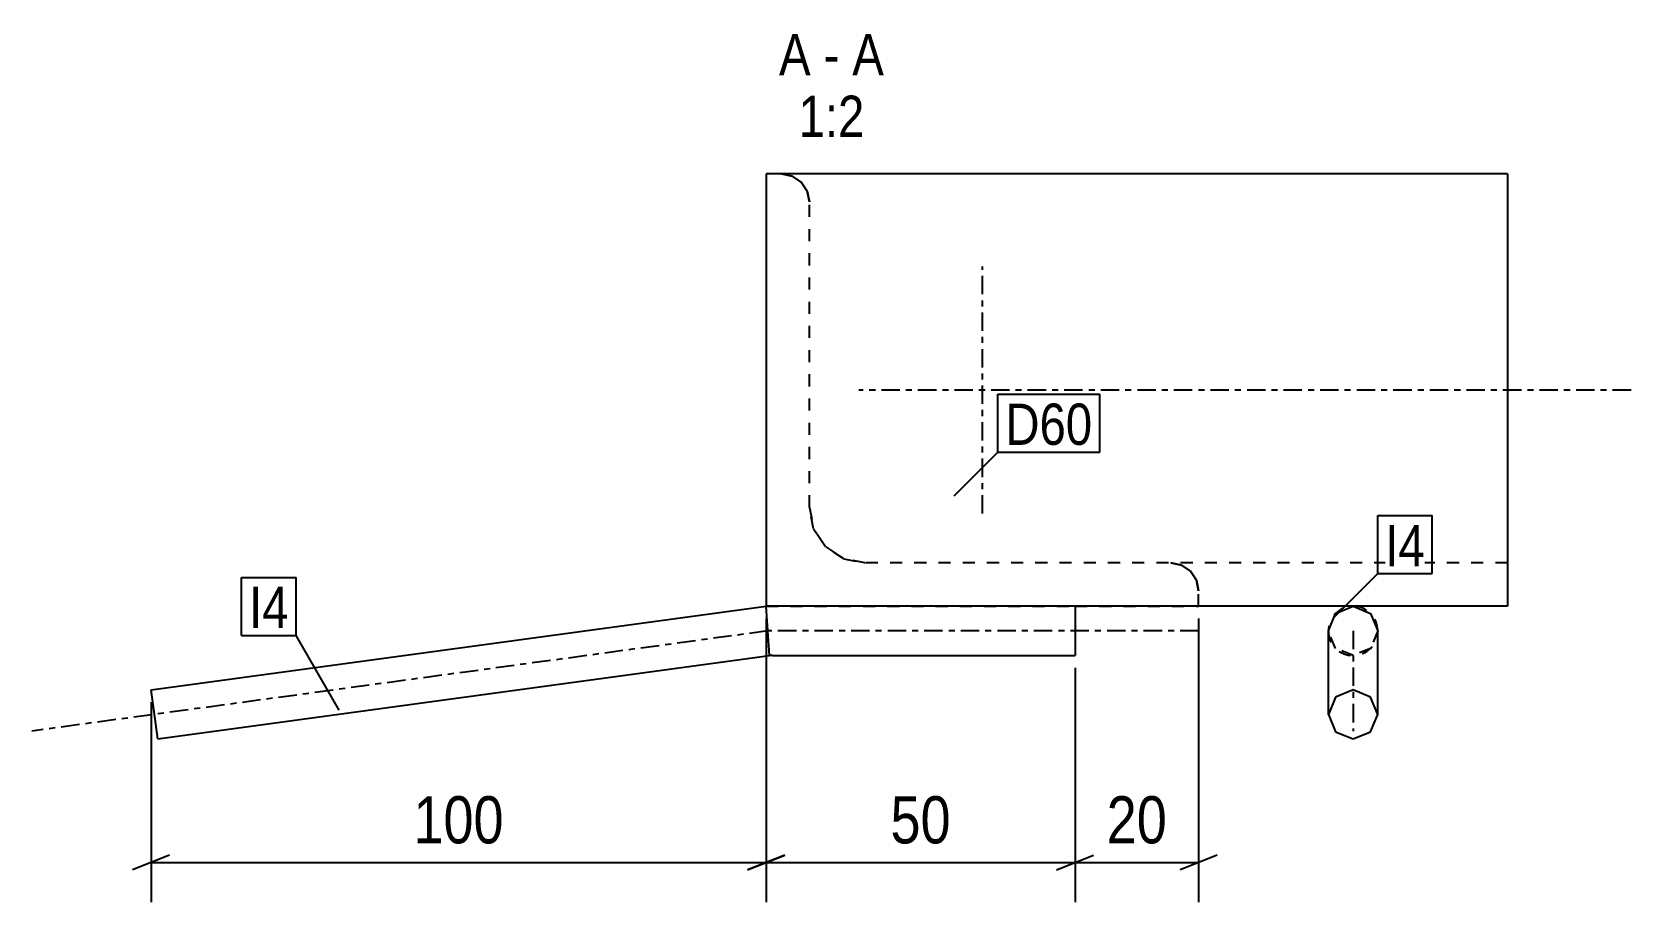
# Model space of a CAD drawing. Header units: millimetres. Extents: x 10 to 19008, y 5 to 301.
# Drawn here: x 5725.5 to 5984.3, y 4.8 to 145.7 of the extents above; entities that cross this region are included whole.
import ezdxf

# ---------------------------------------------------------------- set-up
doc = ezdxf.new("R2010")
doc.units = ezdxf.units.MM
doc.linetypes.add('DXK_LINE_DOT2', pattern=[3.9198, 1.9599, -1.9599])
doc.linetypes.add('DXK_LINE_DOT3', pattern=[5.9187, 2.979, -0.9799, 0.9799, -0.9799])
for name, color, linetype in [('MÅLSÆTNING', 7, 'Continuous'), ('STÅL', 7, 'Continuous'), ('TEKST', 7, 'Continuous')]:
    doc.layers.add(name, color=color, linetype=linetype)
doc.styles.add('Arial Narrow', font='ARIALN.TTF', dxfattribs={"height": 0.2})

msp = doc.modelspace()

# ---------------------------------------------------------------- linework, layer by layer
at = {"layer": 'MÅLSÆTNING', "color": 7, "linetype": 'Continuous'}
for p, q in [((5844.33, 50.71), (5844.33, 4.8)), ((5844.33, 50.71), (5844.33, 4.8)), ((5914.34, 50.71), (5914.34, 4.8)), ((5894.33, 42.71), (5894.33, 4.8)), ((5894.33, 42.71), (5894.33, 4.8)), ((5744.76, 37.15), (5744.76, 4.8)), ((5747.76, 12.4), (5741.76, 10)), ((5744.76, 11.2), (5844.33, 11.2)), ((5847.33, 12.4), (5841.33, 10)), ((5841.33, 10), (5847.33, 12.4)), ((5844.33, 11.2), (5894.33, 11.2)), ((5891.33, 10), (5897.33, 12.4)), ((5891.33, 10), (5897.33, 12.4)), ((5894.33, 11.2), (5914.34, 11.2)), ((5917.34, 12.4), (5911.34, 10))]:
    msp.add_line(p, q, dxfattribs=at)
at = {"layer": 'STÅL', "color": 2, "linetype": 'Continuous'}
for p, q in [((5844.33, 122.71), (5844.33, 52.71)), ((5964.34, 122.71), (5844.34, 122.71)), ((5844.34, 122.71), (5844.34, 52.71)), ((5964.34, 122.71), (5964.34, 52.71)), ((5744.76, 39.15), (5844.33, 52.71)), ((5844.87, 44.71), (5844.33, 52.71)), ((5964.34, 52.71), (5844.34, 52.71)), ((5894.33, 52.71), (5894.33, 44.71)), ((5936.51, 51.54), (5939.34, 52.71)), ((5939.34, 52.71), (5942.17, 51.54)), ((5935.34, 48.71), (5936.51, 51.54)), ((5942.17, 51.54), (5943.34, 48.71)), ((5935.34, 35.19), (5935.34, 48.71)), ((5943.34, 35.19), (5943.34, 48.71)), ((5745.84, 31.22), (5844.87, 44.71)), ((5845.37, 44.71), (5844.87, 44.71)), ((5845.37, 44.71), (5894.33, 44.71)), ((5745.84, 31.22), (5744.76, 39.15)), ((5939.34, 39.15), (5936.51, 37.99)), ((5942.17, 37.99), (5939.34, 39.15)), ((5936.51, 37.99), (5935.34, 35.19)), ((5943.34, 35.19), (5942.17, 37.99)), ((5935.34, 35.19), (5936.51, 32.38)), ((5942.17, 32.38), (5943.34, 35.19)), ((5936.51, 32.38), (5939.34, 31.22)), ((5939.34, 31.22), (5942.17, 32.38))]:
    msp.add_line(p, q, dxfattribs=at)
at = {"layer": 'STÅL', "color": 7, "linetype": 'DXK_LINE_DOT2'}
for p, q in [((5846.83, 122.71), (5844.33, 122.71)), ((5848.55, 122.37), (5846.83, 122.71)), ((5846.84, 122.71), (5848.56, 122.37)), ((5850.01, 121.39), (5848.55, 122.37)), ((5848.56, 122.37), (5850.02, 121.39)), ((5850.99, 119.93), (5850.01, 121.39)), ((5850.02, 121.39), (5850.99, 119.93)), ((5850.99, 119.93), (5851.34, 118.21)), ((5851.33, 118.21), (5850.99, 119.93)), ((5851.33, 68.71), (5851.33, 118.21)), ((5851.34, 68.71), (5851.34, 118.21)), ((5852.01, 65.26), (5851.33, 68.71)), ((5851.34, 68.71), (5852.02, 65.26)), ((5853.96, 62.34), (5852.01, 65.26)), ((5852.02, 65.26), (5853.97, 62.34)), ((5856.88, 60.39), (5853.96, 62.34)), ((5853.97, 62.34), (5856.89, 60.39)), ((5860.33, 59.71), (5856.88, 60.39)), ((5856.89, 60.39), (5860.34, 59.71)), ((5860.33, 59.71), (5860.34, 59.71)), ((5964.34, 59.71), (5860.34, 59.71)), ((5911.55, 59.37), (5909.83, 59.71)), ((5909.84, 59.71), (5911.56, 59.37)), ((5913.01, 58.39), (5911.55, 59.37)), ((5911.56, 59.37), (5913.02, 58.39)), ((5913.99, 56.93), (5913.01, 58.39)), ((5913.02, 58.39), (5913.99, 56.93)), ((5913.99, 56.93), (5914.34, 55.21)), ((5914.33, 55.21), (5913.99, 56.93)), ((5914.33, 52.71), (5914.33, 55.21)), ((5914.34, 52.71), (5914.34, 55.21)), ((5844.33, 52.71), (5894.33, 52.71)), ((5844.33, 52.71), (5844.33, 52.71)), ((5894.33, 52.71), (5914.33, 52.71)), ((5936.51, 45.88), (5935.34, 48.71)), ((5943.34, 48.71), (5942.17, 45.88)), ((5939.34, 44.71), (5936.51, 45.88)), ((5942.17, 45.88), (5939.34, 44.71))]:
    msp.add_line(p, q, dxfattribs=at)
at = {"layer": 'STÅL', "color": 7, "linetype": 'DXK_LINE_DOT3'}
for p, q in [((5879.33, 67.71), (5879.33, 107.71)), ((5859.33, 87.71), (5859.34, 87.71)), ((5984.34, 87.71), (5859.34, 87.71)), ((5844.6, 48.71), (5725.48, 32.49)), ((5914.33, 48.71), (5844.6, 48.71)), ((5939.34, 48.71), (5939.34, 48.71)), ((5939.34, 48.71), (5939.34, 32.49))]:
    msp.add_line(p, q, dxfattribs=at)
at = {"layer": 'STÅL', "color": 7, "linetype": 'DXK_LINE_DOT2'}
for start, end in [(0, 180), (180, 0)]:
    msp.add_arc((5939.34, 48.71), 4, start, end, dxfattribs=at)

# ---------------------------------------------------------------- wipeouts: each hides what was drawn before it
at = {"color": 0}
for points, layer in [([(5803.46, 12.7), (5803.46, 23.9), (5785.63, 23.9), (5785.63, 12.7)], 'MÅLSÆTNING'), ([(5875.81, 12.7), (5875.81, 23.9), (5862.86, 23.9), (5862.86, 12.7)], 'MÅLSÆTNING'), ([(5897.13, 78.84), (5897.13, 85.84), (5883.06, 85.84), (5883.06, 78.84)], 'TEKST')]:
    msp.add_wipeout(points, dxfattribs=at).dxf.layer = layer
at = {"color": 0, "linetype": 'Continuous'}
for points in [[(5851.53, 138.71), (5851.53, 145.71), (5846.42, 145.71), (5846.42, 138.71)], [(5856.18, 138.71), (5856.18, 145.71), (5853.63, 145.71), (5853.63, 138.71)], [(5863.4, 138.71), (5863.4, 145.71), (5858.28, 145.71), (5858.28, 138.71)], [(5860.24, 128.71), (5860.24, 135.71), (5849.58, 135.71), (5849.58, 128.71)]]:
    msp.add_wipeout(points, dxfattribs=at).dxf.layer = 'TEKST'

# ---------------------------------------------------------------- next in the draw order: texts
at = {"layer": 'MÅLSÆTNING', "color": 3, "style": 'Arial Narrow'}
for s, p in [('100', (5787.23, 14.3)), ('50', (5864.46, 14.3))]:
    msp.add_text(s, height=7.635, dxfattribs=at).set_placement(p)
at = {"layer": 'TEKST', "color": 3, "linetype": 'Continuous', "style": 'Arial Narrow'}
for s, height, p in [('A', 6.68, (5846.42, 138.71)), ('A', 6.68, (5858.28, 138.71)), ('-', 6.68, (5853.63, 138.71)), ('1:2', 6.681, (5849.58, 128.71))]:
    msp.add_text(s, height=height, dxfattribs=at).set_placement(p)

# ---------------------------------------------------------------- next in the draw order: wipeouts: each hides what was drawn before it
at = {"color": 0}
for points, layer in [([(5910.81, 12.7), (5910.81, 23.9), (5897.86, 23.9), (5897.86, 12.7)], 'MÅLSÆTNING'), ([(5897.13, 78.84), (5897.13, 85.84), (5883.06, 85.84), (5883.06, 78.84)], 'TEKST'), ([(5950.94, 59.18), (5950.94, 66.18), (5944.55, 66.18), (5944.55, 59.18)], 'TEKST'), ([(5767.02, 49.17), (5767.02, 56.17), (5760.62, 56.17), (5760.62, 49.17)], 'TEKST')]:
    msp.add_wipeout(points, dxfattribs=at).dxf.layer = layer

# ---------------------------------------------------------------- next in the draw order: linework, layer by layer
at = {"layer": 'TEKST', "color": 7, "linetype": 'Continuous'}
for p, q in [((5881.86, 87.04), (5898.33, 87.04)), ((5881.86, 77.64), (5881.86, 87.04)), ((5898.33, 77.64), (5898.33, 87.04)), ((5874.79, 70.57), (5881.86, 77.64)), ((5881.86, 77.64), (5898.33, 77.64))]:
    msp.add_line(p, q, dxfattribs=at)

# ---------------------------------------------------------------- next in the draw order: texts
at = {"layer": 'MÅLSÆTNING', "color": 3, "style": 'Arial Narrow'}
msp.add_text('20', height=7.635, dxfattribs=at).set_placement((5899.46, 14.3))
at = {"layer": 'TEKST', "color": 3, "style": 'Arial Narrow'}
msp.add_text('D60', height=6.681, dxfattribs=at).set_placement((5883.06, 78.84))

# ---------------------------------------------------------------- next in the draw order: wipeouts: each hides what was drawn before it
at = {"color": 0}
for points in [[(5950.94, 59.18), (5950.94, 66.18), (5944.55, 66.18), (5944.55, 59.18)], [(5767.02, 49.17), (5767.02, 56.17), (5760.62, 56.17), (5760.62, 49.17)]]:
    msp.add_wipeout(points, dxfattribs=at).dxf.layer = 'TEKST'

# ---------------------------------------------------------------- next in the draw order: linework, layer by layer
at = {"layer": 'TEKST', "color": 7, "linetype": 'Continuous'}
for p, q in [((5943.35, 67.38), (5952.14, 67.38)), ((5943.35, 57.98), (5943.35, 67.38)), ((5952.14, 57.98), (5952.14, 67.38)), ((5759.42, 57.37), (5768.22, 57.37)), ((5759.42, 47.97), (5759.42, 57.37)), ((5768.22, 47.97), (5768.22, 57.37)), ((5936.28, 50.91), (5943.35, 57.98)), ((5943.35, 57.98), (5952.14, 57.98)), ((5759.42, 47.97), (5768.22, 47.97)), ((5775.22, 35.85), (5768.22, 47.97))]:
    msp.add_line(p, q, dxfattribs=at)

# ---------------------------------------------------------------- next in the draw order: texts
at = {"layer": 'TEKST', "color": 3, "style": 'Arial Narrow'}
for p in [(5944.55, 59.18), (5760.62, 49.17)]:
    msp.add_text('I4', height=6.681, dxfattribs=at).set_placement(p)

doc.saveas('drawing.dxf')
